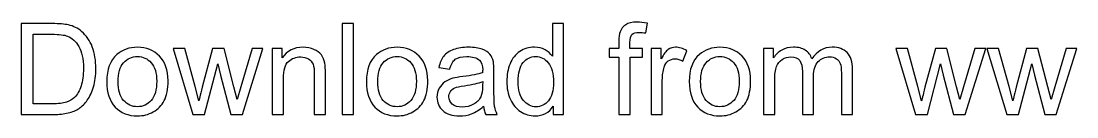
# Model space of a CAD drawing. Header units: millimetres. Extents: x -1050 to 1166, y -878 to -90.
# Drawn here: x -459 to 58, y -878 to -833 of the extents above; entities that cross this region are included whole.
import ezdxf

# ---------------------------------------------------------------- set-up
doc = ezdxf.new("R2010")
doc.units = ezdxf.units.MM
doc.header["$MEASUREMENT"] = 0
doc.layers.add('Layer 1', color=7, linetype='Continuous')

msp = doc.modelspace()

# ---------------------------------------------------------------- linework, layer by layer
at = {"layer": 'Layer 1', "color": 250}
for points, knots in [([(-458.835, -877.5126), (-458.835, -877.5126), (-458.835, -833.2861), (-458.835, -833.2861), (-458.835, -833.2861), (-458.835, -833.2861), (-443.5987, -833.2861), (-443.5987, -833.2861), (-443.5987, -833.2861), (-440.1602, -833.2861), (-437.5351, -833.492), (-435.7232, -833.9141), (-435.7232, -833.9141), (-433.1907, -834.5009), (-431.0287, -835.5613), (-429.2375, -837.0849), (-429.2375, -837.0849), (-426.9005, -839.0615), (-425.1607, -841.5735), (-424.0077, -844.6413), (-424.0077, -844.6413), (-422.8444, -847.7092), (-422.2679, -851.2197), (-422.2679, -855.1626), (-422.2679, -855.1626), (-422.2679, -858.5187), (-422.6591, -861.4939), (-423.4415, -864.0882), (-423.4415, -864.0882), (-424.2239, -866.6825), (-425.2328, -868.8341), (-426.4579, -870.5327), (-426.4579, -870.5327), (-427.6932, -872.2314), (-429.0316, -873.5697), (-430.4934, -874.5374), (-430.4934, -874.5374), (-431.945, -875.5154), (-433.7054, -876.2566), (-435.7644, -876.7611), (-435.7644, -876.7611), (-437.8336, -877.2655), (-440.2014, -877.5126), (-442.8781, -877.5126), (-442.8781, -877.5126), (-442.8781, -877.5126), (-458.835, -877.5126), (-458.835, -877.5126)], [0, 0, 0, 0, 0.07692308, 0.07692308, 0.07692308, 0.07692308, 0.15384615, 0.15384615, 0.15384615, 0.15384615, 0.23076923, 0.23076923, 0.23076923, 0.23076923, 0.30769231, 0.30769231, 0.30769231, 0.30769231, 0.38461538, 0.38461538, 0.38461538, 0.38461538, 0.46153846, 0.46153846, 0.46153846, 0.46153846, 0.53846154, 0.53846154, 0.53846154, 0.53846154, 0.61538462, 0.61538462, 0.61538462, 0.61538462, 0.69230769, 0.69230769, 0.69230769, 0.69230769, 0.76923077, 0.76923077, 0.76923077, 0.76923077, 0.84615385, 0.84615385, 0.84615385, 0.84615385, 1, 1, 1, 1]), ([(-301.7158, -877.5126), (-301.7158, -877.5126), (-301.7158, -833.2861), (-301.7158, -833.2861), (-301.7158, -833.2861), (-301.7158, -833.2861), (-296.2801, -833.2861), (-296.2801, -833.2861), (-296.2801, -833.2861), (-296.2801, -833.2861), (-296.2801, -877.5126), (-296.2801, -877.5126), (-296.2801, -877.5126), (-296.2801, -877.5126), (-301.7158, -877.5126), (-301.7158, -877.5126)], [0, 0, 0, 0, 0.2, 0.2, 0.2, 0.2, 0.4, 0.4, 0.4, 0.4, 0.6, 0.6, 0.6, 0.6, 1, 1, 1, 1]), ([(-198.4693, -877.5126), (-198.4693, -877.5126), (-198.4693, -873.4462), (-198.4693, -873.4462), (-198.4693, -873.4462), (-200.4974, -876.6067), (-203.4829, -878.1921), (-207.4258, -878.1921), (-207.4258, -878.1921), (-209.9789, -878.1921), (-212.3261, -877.492), (-214.4571, -876.0816), (-214.4571, -876.0816), (-216.5985, -874.6815), (-218.2559, -872.7152), (-219.4398, -870.2033), (-219.4398, -870.2033), (-220.6134, -867.6811), (-221.2002, -864.7882), (-221.2002, -861.5145), (-221.2002, -861.5145), (-221.2002, -858.3231), (-220.6649, -855.4303), (-219.6045, -852.8257), (-219.6045, -852.8257), (-218.5339, -850.2314), (-216.9382, -848.2342), (-214.8072, -846.8547), (-214.8072, -846.8547), (-212.6864, -845.4649), (-210.298, -844.7751), (-207.6729, -844.7751), (-207.6729, -844.7751), (-205.7374, -844.7751), (-204.0182, -845.1869), (-202.5152, -846.0002), (-202.5152, -846.0002), (-201.0121, -846.8135), (-199.787, -847.8842), (-198.8399, -849.1916), (-198.8399, -849.1916), (-198.8399, -849.1916), (-198.8399, -833.2861), (-198.8399, -833.2861), (-198.8399, -833.2861), (-198.8399, -833.2861), (-193.4043, -833.2861), (-193.4043, -833.2861), (-193.4043, -833.2861), (-193.4043, -833.2861), (-193.4043, -877.5126), (-193.4043, -877.5126), (-193.4043, -877.5126), (-193.4043, -877.5126), (-198.4693, -877.5126), (-198.4693, -877.5126)], [0, 0, 0, 0, 0.06666667, 0.06666667, 0.06666667, 0.06666667, 0.13333333, 0.13333333, 0.13333333, 0.13333333, 0.2, 0.2, 0.2, 0.2, 0.26666667, 0.26666667, 0.26666667, 0.26666667, 0.33333333, 0.33333333, 0.33333333, 0.33333333, 0.4, 0.4, 0.4, 0.4, 0.46666667, 0.46666667, 0.46666667, 0.46666667, 0.53333333, 0.53333333, 0.53333333, 0.53333333, 0.6, 0.6, 0.6, 0.6, 0.66666667, 0.66666667, 0.66666667, 0.66666667, 0.73333333, 0.73333333, 0.73333333, 0.73333333, 0.8, 0.8, 0.8, 0.8, 0.86666667, 0.86666667, 0.86666667, 0.86666667, 1, 1, 1, 1]), ([(-166.3496, -877.5126), (-166.3496, -877.5126), (-166.3496, -849.6549), (-166.3496, -849.6549), (-166.3496, -849.6549), (-166.3496, -849.6549), (-171.1676, -849.6549), (-171.1676, -849.6549), (-171.1676, -849.6549), (-171.1676, -849.6549), (-171.1676, -845.4546), (-171.1676, -845.4546), (-171.1676, -845.4546), (-171.1676, -845.4546), (-166.3496, -845.4546), (-166.3496, -845.4546), (-166.3496, -845.4546), (-166.3496, -845.4546), (-166.3496, -842.0573), (-166.3496, -842.0573), (-166.3496, -842.0573), (-166.3496, -839.9057), (-166.1643, -838.31), (-165.7834, -837.2702), (-165.7834, -837.2702), (-165.2584, -835.8701), (-164.3524, -834.7274), (-163.0347, -833.8524), (-163.0347, -833.8524), (-161.7272, -832.9773), (-159.8845, -832.5449), (-157.5167, -832.5449), (-157.5167, -832.5449), (-155.9828, -832.5449), (-154.2944, -832.7302), (-152.4413, -833.0905), (-152.4413, -833.0905), (-152.4413, -833.0905), (-153.2546, -837.8467), (-153.2546, -837.8467), (-153.2546, -837.8467), (-154.3871, -837.6511), (-155.4474, -837.5482), (-156.4563, -837.5482), (-156.4563, -837.5482), (-158.1035, -837.5482), (-159.2668, -837.8982), (-159.9565, -838.5983), (-159.9565, -838.5983), (-160.636, -839.2983), (-160.9757, -840.6057), (-160.9757, -842.5206), (-160.9757, -842.5206), (-160.9757, -842.5206), (-160.9757, -845.4546), (-160.9757, -845.4546), (-160.9757, -845.4546), (-160.9757, -845.4546), (-154.7371, -845.4546), (-154.7371, -845.4546), (-154.7371, -845.4546), (-154.7371, -845.4546), (-154.7371, -849.6549), (-154.7371, -849.6549), (-154.7371, -849.6549), (-154.7371, -849.6549), (-160.914, -849.6549), (-160.914, -849.6549), (-160.914, -849.6549), (-160.914, -849.6549), (-160.914, -877.5126), (-160.914, -877.5126), (-160.914, -877.5126), (-160.914, -877.5126), (-166.3496, -877.5126), (-166.3496, -877.5126)], [0, 0, 0, 0, 0.05, 0.05, 0.05, 0.05, 0.1, 0.1, 0.1, 0.1, 0.15, 0.15, 0.15, 0.15, 0.2, 0.2, 0.2, 0.2, 0.25, 0.25, 0.25, 0.25, 0.3, 0.3, 0.3, 0.3, 0.35, 0.35, 0.35, 0.35, 0.4, 0.4, 0.4, 0.4, 0.45, 0.45, 0.45, 0.45, 0.5, 0.5, 0.5, 0.5, 0.55, 0.55, 0.55, 0.55, 0.6, 0.6, 0.6, 0.6, 0.65, 0.65, 0.65, 0.65, 0.7, 0.7, 0.7, 0.7, 0.75, 0.75, 0.75, 0.75, 0.8, 0.8, 0.8, 0.8, 0.85, 0.85, 0.85, 0.85, 0.9, 0.9, 0.9, 0.9, 1, 1, 1, 1]), ([(-452.967, -872.324), (-452.967, -872.324), (-443.5369, -872.324), (-443.5369, -872.324), (-443.5369, -872.324), (-440.6235, -872.324), (-438.3381, -872.0564), (-436.6806, -871.5107), (-436.6806, -871.5107), (-435.0231, -870.9651), (-433.7054, -870.2033), (-432.7171, -869.215), (-432.7171, -869.215), (-431.3376, -867.8252), (-430.2566, -865.9515), (-429.4845, -863.6043), (-429.4845, -863.6043), (-428.7124, -861.2571), (-428.3212, -858.4157), (-428.3212, -855.0699), (-428.3212, -855.0699), (-428.3212, -850.4373), (-429.083, -846.8753), (-430.5964, -844.3839), (-430.5964, -844.3839), (-432.1097, -841.8926), (-433.9525, -840.2248), (-436.1247, -839.3807), (-436.1247, -839.3807), (-437.6895, -838.7733), (-440.2117, -838.4747), (-443.6914, -838.4747), (-443.6914, -838.4747), (-443.6914, -838.4747), (-452.967, -838.4747), (-452.967, -838.4747), (-452.967, -838.4747), (-452.967, -838.4747), (-452.967, -872.324), (-452.967, -872.324)], [0, 0, 0, 0, 0.09090909, 0.09090909, 0.09090909, 0.09090909, 0.18181818, 0.18181818, 0.18181818, 0.18181818, 0.27272727, 0.27272727, 0.27272727, 0.27272727, 0.36363636, 0.36363636, 0.36363636, 0.36363636, 0.45454545, 0.45454545, 0.45454545, 0.45454545, 0.54545455, 0.54545455, 0.54545455, 0.54545455, 0.63636364, 0.63636364, 0.63636364, 0.63636364, 0.72727273, 0.72727273, 0.72727273, 0.72727273, 0.81818182, 0.81818182, 0.81818182, 0.81818182, 1, 1, 1, 1]), ([(-416.9454, -861.4836), (-416.9454, -855.5641), (-415.2983, -851.1785), (-411.9936, -848.3268), (-411.9936, -848.3268), (-409.2449, -845.959), (-405.8785, -844.7751), (-401.915, -844.7751), (-401.915, -844.7751), (-397.5191, -844.7751), (-393.916, -846.2164), (-391.1158, -849.099), (-391.1158, -849.099), (-388.3259, -851.9712), (-386.9258, -855.9553), (-386.9258, -861.0306), (-386.9258, -861.0306), (-386.9258, -865.1485), (-387.5435, -868.3811), (-388.7789, -870.7386), (-388.7789, -870.7386), (-390.0142, -873.0961), (-391.8158, -874.9286), (-394.1836, -876.236), (-394.1836, -876.236), (-396.5411, -877.5435), (-399.1251, -878.1921), (-401.915, -878.1921), (-401.915, -878.1921), (-406.4036, -878.1921), (-410.0273, -876.7611), (-412.7966, -873.8888), (-412.7966, -873.8888), (-415.5659, -871.0166), (-416.9454, -866.8781), (-416.9454, -861.4836)], [0, 0, 0, 0, 0.1, 0.1, 0.1, 0.1, 0.2, 0.2, 0.2, 0.2, 0.3, 0.3, 0.3, 0.3, 0.4, 0.4, 0.4, 0.4, 0.5, 0.5, 0.5, 0.5, 0.6, 0.6, 0.6, 0.6, 0.7, 0.7, 0.7, 0.7, 0.8, 0.8, 0.8, 0.8, 1, 1, 1, 1]), ([(-374.7883, -877.5126), (-374.7883, -877.5126), (-384.4757, -845.4546), (-384.4757, -845.4546), (-384.4757, -845.4546), (-384.4757, -845.4546), (-378.7929, -845.4546), (-378.7929, -845.4546), (-378.7929, -845.4546), (-378.7929, -845.4546), (-373.6764, -863.9543), (-373.6764, -863.9543), (-373.6764, -863.9543), (-373.6764, -863.9543), (-371.8645, -870.8416), (-371.8645, -870.8416), (-371.8645, -870.8416), (-371.7925, -870.5018), (-371.2366, -868.2988), (-370.2071, -864.2323), (-370.2071, -864.2323), (-370.2071, -864.2323), (-365.1317, -845.4546), (-365.1317, -845.4546), (-365.1317, -845.4546), (-365.1317, -845.4546), (-359.5623, -845.4546), (-359.5623, -845.4546), (-359.5623, -845.4546), (-359.5623, -845.4546), (-354.734, -864.0676), (-354.734, -864.0676), (-354.734, -864.0676), (-354.734, -864.0676), (-353.1589, -870.1724), (-353.1589, -870.1724), (-353.1589, -870.1724), (-353.1589, -870.1724), (-351.3161, -863.9852), (-351.3161, -863.9852), (-351.3161, -863.9852), (-351.3161, -863.9852), (-345.7775, -845.4546), (-345.7775, -845.4546), (-345.7775, -845.4546), (-345.7775, -845.4546), (-340.4963, -845.4546), (-340.4963, -845.4546), (-340.4963, -845.4546), (-340.4963, -845.4546), (-350.5543, -877.5126), (-350.5543, -877.5126), (-350.5543, -877.5126), (-350.5543, -877.5126), (-356.1753, -877.5126), (-356.1753, -877.5126), (-356.1753, -877.5126), (-356.1753, -877.5126), (-361.2609, -858.3334), (-361.2609, -858.3334), (-361.2609, -858.3334), (-361.2609, -858.3334), (-362.5478, -852.8463), (-362.5478, -852.8463), (-362.5478, -852.8463), (-362.5478, -852.8463), (-369.0335, -877.5126), (-369.0335, -877.5126), (-369.0335, -877.5126), (-369.0335, -877.5126), (-374.7883, -877.5126), (-374.7883, -877.5126)], [0, 0, 0, 0, 0.05263158, 0.05263158, 0.05263158, 0.05263158, 0.10526316, 0.10526316, 0.10526316, 0.10526316, 0.15789474, 0.15789474, 0.15789474, 0.15789474, 0.21052632, 0.21052632, 0.21052632, 0.21052632, 0.26315789, 0.26315789, 0.26315789, 0.26315789, 0.31578947, 0.31578947, 0.31578947, 0.31578947, 0.36842105, 0.36842105, 0.36842105, 0.36842105, 0.42105263, 0.42105263, 0.42105263, 0.42105263, 0.47368421, 0.47368421, 0.47368421, 0.47368421, 0.52631579, 0.52631579, 0.52631579, 0.52631579, 0.57894737, 0.57894737, 0.57894737, 0.57894737, 0.63157895, 0.63157895, 0.63157895, 0.63157895, 0.68421053, 0.68421053, 0.68421053, 0.68421053, 0.73684211, 0.73684211, 0.73684211, 0.73684211, 0.78947368, 0.78947368, 0.78947368, 0.78947368, 0.84210526, 0.84210526, 0.84210526, 0.84210526, 0.89473684, 0.89473684, 0.89473684, 0.89473684, 1, 1, 1, 1]), ([(-335.946, -877.5126), (-335.946, -877.5126), (-335.946, -845.4546), (-335.946, -845.4546), (-335.946, -845.4546), (-335.946, -845.4546), (-331.0662, -845.4546), (-331.0662, -845.4546), (-331.0662, -845.4546), (-331.0662, -845.4546), (-331.0662, -850.0049), (-331.0662, -850.0049), (-331.0662, -850.0049), (-328.719, -846.515), (-325.3217, -844.7751), (-320.8847, -844.7751), (-320.8847, -844.7751), (-318.9492, -844.7751), (-317.1785, -845.1252), (-315.5623, -845.8149), (-315.5623, -845.8149), (-313.946, -846.5047), (-312.7312, -847.4209), (-311.9282, -848.543), (-311.9282, -848.543), (-311.1252, -849.6652), (-310.559, -851.0035), (-310.2398, -852.5477), (-310.2398, -852.5477), (-310.0442, -853.5566), (-309.9413, -855.317), (-309.9413, -857.8289), (-309.9413, -857.8289), (-309.9413, -857.8289), (-309.9413, -877.5126), (-309.9413, -877.5126), (-309.9413, -877.5126), (-309.9413, -877.5126), (-315.3769, -877.5126), (-315.3769, -877.5126), (-315.3769, -877.5126), (-315.3769, -877.5126), (-315.3769, -858.0348), (-315.3769, -858.0348), (-315.3769, -858.0348), (-315.3769, -855.8215), (-315.5828, -854.164), (-316.0049, -853.0727), (-316.0049, -853.0727), (-316.427, -851.9815), (-317.1785, -851.1064), (-318.2492, -850.4476), (-318.2492, -850.4476), (-319.3199, -849.799), (-320.5861, -849.4696), (-322.0274, -849.4696), (-322.0274, -849.4696), (-324.3334, -849.4696), (-326.3203, -850.2005), (-327.9984, -851.6727), (-327.9984, -851.6727), (-329.6764, -853.1345), (-330.5103, -855.9244), (-330.5103, -860.0217), (-330.5103, -860.0217), (-330.5103, -860.0217), (-330.5103, -877.5126), (-330.5103, -877.5126), (-330.5103, -877.5126), (-330.5103, -877.5126), (-335.946, -877.5126), (-335.946, -877.5126)], [0, 0, 0, 0, 0.05263158, 0.05263158, 0.05263158, 0.05263158, 0.10526316, 0.10526316, 0.10526316, 0.10526316, 0.15789474, 0.15789474, 0.15789474, 0.15789474, 0.21052632, 0.21052632, 0.21052632, 0.21052632, 0.26315789, 0.26315789, 0.26315789, 0.26315789, 0.31578947, 0.31578947, 0.31578947, 0.31578947, 0.36842105, 0.36842105, 0.36842105, 0.36842105, 0.42105263, 0.42105263, 0.42105263, 0.42105263, 0.47368421, 0.47368421, 0.47368421, 0.47368421, 0.52631579, 0.52631579, 0.52631579, 0.52631579, 0.57894737, 0.57894737, 0.57894737, 0.57894737, 0.63157895, 0.63157895, 0.63157895, 0.63157895, 0.68421053, 0.68421053, 0.68421053, 0.68421053, 0.73684211, 0.73684211, 0.73684211, 0.73684211, 0.78947368, 0.78947368, 0.78947368, 0.78947368, 0.84210526, 0.84210526, 0.84210526, 0.84210526, 0.89473684, 0.89473684, 0.89473684, 0.89473684, 1, 1, 1, 1]), ([(-289.9076, -861.4836), (-289.9076, -855.5641), (-288.2605, -851.1785), (-284.9558, -848.3268), (-284.9558, -848.3268), (-282.2071, -845.959), (-278.8407, -844.7751), (-274.8772, -844.7751), (-274.8772, -844.7751), (-270.4813, -844.7751), (-266.8782, -846.2164), (-264.078, -849.099), (-264.078, -849.099), (-261.2881, -851.9712), (-259.888, -855.9553), (-259.888, -861.0306), (-259.888, -861.0306), (-259.888, -865.1485), (-260.5057, -868.3811), (-261.7411, -870.7386), (-261.7411, -870.7386), (-262.9764, -873.0961), (-264.778, -874.9286), (-267.1458, -876.236), (-267.1458, -876.236), (-269.5033, -877.5435), (-272.0873, -878.1921), (-274.8772, -878.1921), (-274.8772, -878.1921), (-279.3658, -878.1921), (-282.9895, -876.7611), (-285.7588, -873.8888), (-285.7588, -873.8888), (-288.5281, -871.0166), (-289.9076, -866.8781), (-289.9076, -861.4836)], [0, 0, 0, 0, 0.1, 0.1, 0.1, 0.1, 0.2, 0.2, 0.2, 0.2, 0.3, 0.3, 0.3, 0.3, 0.4, 0.4, 0.4, 0.4, 0.5, 0.5, 0.5, 0.5, 0.6, 0.6, 0.6, 0.6, 0.7, 0.7, 0.7, 0.7, 0.8, 0.8, 0.8, 0.8, 1, 1, 1, 1]), ([(-232.5759, -873.4976), (-234.5937, -875.2169), (-236.5394, -876.4214), (-238.4028, -877.1317), (-238.4028, -877.1317), (-240.2662, -877.842), (-242.2633, -878.1921), (-244.4047, -878.1921), (-244.4047, -878.1921), (-247.9255, -878.1921), (-250.633, -877.3376), (-252.5273, -875.6184), (-252.5273, -875.6184), (-254.4215, -873.9094), (-255.3686, -871.7166), (-255.3686, -869.0503), (-255.3686, -869.0503), (-255.3686, -867.4855), (-255.0083, -866.0545), (-254.298, -864.7573), (-254.298, -864.7573), (-253.5773, -863.4602), (-252.6405, -862.4307), (-251.4875, -861.6483), (-251.4875, -861.6483), (-250.3242, -860.8659), (-249.027, -860.2688), (-247.5755, -859.8673), (-247.5755, -859.8673), (-246.5048, -859.5894), (-244.8885, -859.3217), (-242.7369, -859.054), (-242.7369, -859.054), (-238.3513, -858.5393), (-235.1085, -857.9113), (-233.0392, -857.1907), (-233.0392, -857.1907), (-233.0186, -856.4494), (-233.0083, -855.9759), (-233.0083, -855.7803), (-233.0083, -855.7803), (-233.0083, -853.5772), (-233.5231, -852.0227), (-234.5525, -851.1167), (-234.5525, -851.1167), (-235.9423, -849.8917), (-238.0116, -849.2843), (-240.75, -849.2843), (-240.75, -849.2843), (-243.3134, -849.2843), (-245.2077, -849.7372), (-246.4224, -850.6329), (-246.4224, -850.6329), (-247.6475, -851.5285), (-248.5432, -853.1139), (-249.13, -855.3994), (-249.13, -855.3994), (-249.13, -855.3994), (-254.4421, -854.6581), (-254.4421, -854.6581), (-254.4421, -854.6581), (-253.9582, -852.383), (-253.1655, -850.5402), (-252.0537, -849.1401), (-252.0537, -849.1401), (-250.9419, -847.74), (-249.3359, -846.6694), (-247.2357, -845.9076), (-247.2357, -845.9076), (-245.1459, -845.156), (-242.706, -844.7751), (-239.947, -844.7751), (-239.947, -844.7751), (-237.2086, -844.7751), (-234.9746, -845.0943), (-233.2554, -845.7428), (-233.2554, -845.7428), (-231.5465, -846.3914), (-230.2802, -847.1944), (-229.4772, -848.1724), (-229.4772, -848.1724), (-228.6742, -849.1504), (-228.108, -850.3858), (-227.7786, -851.8785), (-227.7786, -851.8785), (-227.6035, -852.8051), (-227.5109, -854.4728), (-227.5109, -856.8715), (-227.5109, -856.8715), (-227.5109, -856.8715), (-227.5109, -864.0779), (-227.5109, -864.0779), (-227.5109, -864.0779), (-227.5109, -869.112), (-227.3977, -872.2931), (-227.1712, -873.6418), (-227.1712, -873.6418), (-226.955, -874.9904), (-226.502, -876.2772), (-225.8431, -877.5126), (-225.8431, -877.5126), (-225.8431, -877.5126), (-231.5259, -877.5126), (-231.5259, -877.5126), (-231.5259, -877.5126), (-232.0715, -876.3699), (-232.4215, -875.0316), (-232.5759, -873.4976)], [0, 0, 0, 0, 0.03571429, 0.03571429, 0.03571429, 0.03571429, 0.07142857, 0.07142857, 0.07142857, 0.07142857, 0.10714286, 0.10714286, 0.10714286, 0.10714286, 0.14285714, 0.14285714, 0.14285714, 0.14285714, 0.17857143, 0.17857143, 0.17857143, 0.17857143, 0.21428571, 0.21428571, 0.21428571, 0.21428571, 0.25, 0.25, 0.25, 0.25, 0.28571429, 0.28571429, 0.28571429, 0.28571429, 0.32142857, 0.32142857, 0.32142857, 0.32142857, 0.35714286, 0.35714286, 0.35714286, 0.35714286, 0.39285714, 0.39285714, 0.39285714, 0.39285714, 0.42857143, 0.42857143, 0.42857143, 0.42857143, 0.46428571, 0.46428571, 0.46428571, 0.46428571, 0.5, 0.5, 0.5, 0.5, 0.53571429, 0.53571429, 0.53571429, 0.53571429, 0.57142857, 0.57142857, 0.57142857, 0.57142857, 0.60714286, 0.60714286, 0.60714286, 0.60714286, 0.64285714, 0.64285714, 0.64285714, 0.64285714, 0.67857143, 0.67857143, 0.67857143, 0.67857143, 0.71428571, 0.71428571, 0.71428571, 0.71428571, 0.75, 0.75, 0.75, 0.75, 0.78571429, 0.78571429, 0.78571429, 0.78571429, 0.82142857, 0.82142857, 0.82142857, 0.82142857, 0.85714286, 0.85714286, 0.85714286, 0.85714286, 0.89285714, 0.89285714, 0.89285714, 0.89285714, 0.92857143, 0.92857143, 0.92857143, 0.92857143, 1, 1, 1, 1]), ([(-150.5471, -877.5126), (-150.5471, -877.5126), (-150.5471, -845.4546), (-150.5471, -845.4546), (-150.5471, -845.4546), (-150.5471, -845.4546), (-145.6674, -845.4546), (-145.6674, -845.4546), (-145.6674, -845.4546), (-145.6674, -845.4546), (-145.6674, -850.3652), (-145.6674, -850.3652), (-145.6674, -850.3652), (-144.4217, -848.0901), (-143.2687, -846.587), (-142.2083, -845.8664), (-142.2083, -845.8664), (-141.148, -845.1355), (-139.9847, -844.7751), (-138.7184, -844.7751), (-138.7184, -844.7751), (-136.8859, -844.7751), (-135.0226, -845.3516), (-133.1283, -846.4944), (-133.1283, -846.4944), (-133.1283, -846.4944), (-135.0637, -851.5079), (-135.0637, -851.5079), (-135.0637, -851.5079), (-136.3815, -850.7667), (-137.6992, -850.3961), (-139.017, -850.3961), (-139.017, -850.3961), (-140.2009, -850.3961), (-141.2612, -850.7564), (-142.198, -851.4668), (-142.198, -851.4668), (-143.1349, -852.1771), (-143.804, -853.1654), (-144.2055, -854.4317), (-144.2055, -854.4317), (-144.8129, -856.3568), (-145.1115, -858.4672), (-145.1115, -860.763), (-145.1115, -860.763), (-145.1115, -860.763), (-145.1115, -877.5126), (-145.1115, -877.5126), (-145.1115, -877.5126), (-145.1115, -877.5126), (-150.5471, -877.5126), (-150.5471, -877.5126)], [0, 0, 0, 0, 0.07142857, 0.07142857, 0.07142857, 0.07142857, 0.14285714, 0.14285714, 0.14285714, 0.14285714, 0.21428571, 0.21428571, 0.21428571, 0.21428571, 0.28571429, 0.28571429, 0.28571429, 0.28571429, 0.35714286, 0.35714286, 0.35714286, 0.35714286, 0.42857143, 0.42857143, 0.42857143, 0.42857143, 0.5, 0.5, 0.5, 0.5, 0.57142857, 0.57142857, 0.57142857, 0.57142857, 0.64285714, 0.64285714, 0.64285714, 0.64285714, 0.71428571, 0.71428571, 0.71428571, 0.71428571, 0.78571429, 0.78571429, 0.78571429, 0.78571429, 0.85714286, 0.85714286, 0.85714286, 0.85714286, 1, 1, 1, 1]), ([(-131.9547, -861.4836), (-131.9547, -855.5641), (-130.3076, -851.1785), (-127.0029, -848.3268), (-127.0029, -848.3268), (-124.2542, -845.959), (-120.8878, -844.7751), (-116.9243, -844.7751), (-116.9243, -844.7751), (-112.5284, -844.7751), (-108.9253, -846.2164), (-106.1251, -849.099), (-106.1251, -849.099), (-103.3352, -851.9712), (-101.9351, -855.9553), (-101.9351, -861.0306), (-101.9351, -861.0306), (-101.9351, -865.1485), (-102.5528, -868.3811), (-103.7882, -870.7386), (-103.7882, -870.7386), (-105.0235, -873.0961), (-106.8251, -874.9286), (-109.1929, -876.236), (-109.1929, -876.236), (-111.5504, -877.5435), (-114.1344, -878.1921), (-116.9243, -878.1921), (-116.9243, -878.1921), (-121.4129, -878.1921), (-125.0366, -876.7611), (-127.8059, -873.8888), (-127.8059, -873.8888), (-130.5752, -871.0166), (-131.9547, -866.8781), (-131.9547, -861.4836)], [0, 0, 0, 0, 0.1, 0.1, 0.1, 0.1, 0.2, 0.2, 0.2, 0.2, 0.3, 0.3, 0.3, 0.3, 0.4, 0.4, 0.4, 0.4, 0.5, 0.5, 0.5, 0.5, 0.6, 0.6, 0.6, 0.6, 0.7, 0.7, 0.7, 0.7, 0.8, 0.8, 0.8, 0.8, 1, 1, 1, 1]), ([(-95.5627, -877.5126), (-95.5627, -877.5126), (-95.5627, -845.4546), (-95.5627, -845.4546), (-95.5627, -845.4546), (-95.5627, -845.4546), (-90.6829, -845.4546), (-90.6829, -845.4546), (-90.6829, -845.4546), (-90.6829, -845.4546), (-90.6829, -849.9843), (-90.6829, -849.9843), (-90.6829, -849.9843), (-89.6843, -848.4195), (-88.346, -847.1532), (-86.6782, -846.2061), (-86.6782, -846.2061), (-85.0105, -845.2487), (-83.1162, -844.7751), (-80.9852, -844.7751), (-80.9852, -844.7751), (-78.6174, -844.7751), (-76.6717, -845.2693), (-75.1584, -846.2473), (-75.1584, -846.2473), (-73.645, -847.2356), (-72.5744, -848.6048), (-71.9567, -850.3755), (-71.9567, -850.3755), (-69.4036, -846.6385), (-66.0989, -844.7751), (-62.0222, -844.7751), (-62.0222, -844.7751), (-58.8308, -844.7751), (-56.3704, -845.6502), (-54.6614, -847.4106), (-54.6614, -847.4106), (-52.9422, -849.171), (-52.0774, -851.8785), (-52.0774, -855.5332), (-52.0774, -855.5332), (-52.0774, -855.5332), (-52.0774, -877.5126), (-52.0774, -877.5126), (-52.0774, -877.5126), (-52.0774, -877.5126), (-57.5131, -877.5126), (-57.5131, -877.5126), (-57.5131, -877.5126), (-57.5131, -877.5126), (-57.5131, -857.3348), (-57.5131, -857.3348), (-57.5131, -857.3348), (-57.5131, -855.1729), (-57.6984, -853.6081), (-58.0484, -852.6507), (-58.0484, -852.6507), (-58.3984, -851.6932), (-59.0367, -850.9314), (-59.9735, -850.3446), (-59.9735, -850.3446), (-60.9001, -849.7578), (-61.9913, -849.4696), (-63.237, -849.4696), (-63.237, -849.4696), (-65.5018, -849.4696), (-67.3755, -850.2211), (-68.8682, -851.7138), (-68.8682, -851.7138), (-70.361, -853.2169), (-71.1022, -855.6156), (-71.1022, -858.9099), (-71.1022, -858.9099), (-71.1022, -858.9099), (-71.1022, -877.5126), (-71.1022, -877.5126), (-71.1022, -877.5126), (-71.1022, -877.5126), (-76.5379, -877.5126), (-76.5379, -877.5126), (-76.5379, -877.5126), (-76.5379, -877.5126), (-76.5379, -856.7068), (-76.5379, -856.7068), (-76.5379, -856.7068), (-76.5379, -854.2978), (-76.9805, -852.4859), (-77.8659, -851.2815), (-77.8659, -851.2815), (-78.7513, -850.077), (-80.2028, -849.4696), (-82.2103, -849.4696), (-82.2103, -849.4696), (-83.7339, -849.4696), (-85.1443, -849.8711), (-86.4415, -850.6741), (-86.4415, -850.6741), (-87.7386, -851.4771), (-88.6754, -852.6507), (-89.2622, -854.2052), (-89.2622, -854.2052), (-89.8388, -855.7494), (-90.127, -857.9834), (-90.127, -860.8968), (-90.127, -860.8968), (-90.127, -860.8968), (-90.127, -877.5126), (-90.127, -877.5126), (-90.127, -877.5126), (-90.127, -877.5126), (-95.5627, -877.5126), (-95.5627, -877.5126)], [0, 0, 0, 0, 0.03448276, 0.03448276, 0.03448276, 0.03448276, 0.06896552, 0.06896552, 0.06896552, 0.06896552, 0.10344828, 0.10344828, 0.10344828, 0.10344828, 0.13793103, 0.13793103, 0.13793103, 0.13793103, 0.17241379, 0.17241379, 0.17241379, 0.17241379, 0.20689655, 0.20689655, 0.20689655, 0.20689655, 0.24137931, 0.24137931, 0.24137931, 0.24137931, 0.27586207, 0.27586207, 0.27586207, 0.27586207, 0.31034483, 0.31034483, 0.31034483, 0.31034483, 0.34482759, 0.34482759, 0.34482759, 0.34482759, 0.37931034, 0.37931034, 0.37931034, 0.37931034, 0.4137931, 0.4137931, 0.4137931, 0.4137931, 0.44827586, 0.44827586, 0.44827586, 0.44827586, 0.48275862, 0.48275862, 0.48275862, 0.48275862, 0.51724138, 0.51724138, 0.51724138, 0.51724138, 0.55172414, 0.55172414, 0.55172414, 0.55172414, 0.5862069, 0.5862069, 0.5862069, 0.5862069, 0.62068966, 0.62068966, 0.62068966, 0.62068966, 0.65517241, 0.65517241, 0.65517241, 0.65517241, 0.68965517, 0.68965517, 0.68965517, 0.68965517, 0.72413793, 0.72413793, 0.72413793, 0.72413793, 0.75862069, 0.75862069, 0.75862069, 0.75862069, 0.79310345, 0.79310345, 0.79310345, 0.79310345, 0.82758621, 0.82758621, 0.82758621, 0.82758621, 0.86206897, 0.86206897, 0.86206897, 0.86206897, 0.89655172, 0.89655172, 0.89655172, 0.89655172, 0.93103448, 0.93103448, 0.93103448, 0.93103448, 1, 1, 1, 1]), ([(-21.1828, -877.5126), (-21.1828, -877.5126), (-30.8702, -845.4546), (-30.8702, -845.4546), (-30.8702, -845.4546), (-30.8702, -845.4546), (-25.1874, -845.4546), (-25.1874, -845.4546), (-25.1874, -845.4546), (-25.1874, -845.4546), (-20.0709, -863.9543), (-20.0709, -863.9543), (-20.0709, -863.9543), (-20.0709, -863.9543), (-18.259, -870.8416), (-18.259, -870.8416), (-18.259, -870.8416), (-18.187, -870.5018), (-17.6311, -868.2988), (-16.6016, -864.2323), (-16.6016, -864.2323), (-16.6016, -864.2323), (-11.5262, -845.4546), (-11.5262, -845.4546), (-11.5262, -845.4546), (-11.5262, -845.4546), (-5.9568, -845.4546), (-5.9568, -845.4546), (-5.9568, -845.4546), (-5.9568, -845.4546), (-1.1285, -864.0676), (-1.1285, -864.0676), (-1.1285, -864.0676), (-1.1285, -864.0676), (0.4466, -870.1724), (0.4466, -870.1724), (0.4466, -870.1724), (0.4466, -870.1724), (2.2894, -863.9852), (2.2894, -863.9852), (2.2894, -863.9852), (2.2894, -863.9852), (7.828, -845.4546), (7.828, -845.4546), (7.828, -845.4546), (7.828, -845.4546), (13.1092, -845.4546), (13.1092, -845.4546), (13.1092, -845.4546), (13.1092, -845.4546), (3.0512, -877.5126), (3.0512, -877.5126), (3.0512, -877.5126), (3.0512, -877.5126), (-2.5698, -877.5126), (-2.5698, -877.5126), (-2.5698, -877.5126), (-2.5698, -877.5126), (-7.6554, -858.3334), (-7.6554, -858.3334), (-7.6554, -858.3334), (-7.6554, -858.3334), (-8.9423, -852.8463), (-8.9423, -852.8463), (-8.9423, -852.8463), (-8.9423, -852.8463), (-15.428, -877.5126), (-15.428, -877.5126), (-15.428, -877.5126), (-15.428, -877.5126), (-21.1828, -877.5126), (-21.1828, -877.5126)], [0, 0, 0, 0, 0.05263158, 0.05263158, 0.05263158, 0.05263158, 0.10526316, 0.10526316, 0.10526316, 0.10526316, 0.15789474, 0.15789474, 0.15789474, 0.15789474, 0.21052632, 0.21052632, 0.21052632, 0.21052632, 0.26315789, 0.26315789, 0.26315789, 0.26315789, 0.31578947, 0.31578947, 0.31578947, 0.31578947, 0.36842105, 0.36842105, 0.36842105, 0.36842105, 0.42105263, 0.42105263, 0.42105263, 0.42105263, 0.47368421, 0.47368421, 0.47368421, 0.47368421, 0.52631579, 0.52631579, 0.52631579, 0.52631579, 0.57894737, 0.57894737, 0.57894737, 0.57894737, 0.63157895, 0.63157895, 0.63157895, 0.63157895, 0.68421053, 0.68421053, 0.68421053, 0.68421053, 0.73684211, 0.73684211, 0.73684211, 0.73684211, 0.78947368, 0.78947368, 0.78947368, 0.78947368, 0.84210526, 0.84210526, 0.84210526, 0.84210526, 0.89473684, 0.89473684, 0.89473684, 0.89473684, 1, 1, 1, 1]), ([(23.4246, -877.5126), (23.4246, -877.5126), (13.7372, -845.4546), (13.7372, -845.4546), (13.7372, -845.4546), (13.7372, -845.4546), (19.42, -845.4546), (19.42, -845.4546), (19.42, -845.4546), (19.42, -845.4546), (24.5365, -863.9543), (24.5365, -863.9543), (24.5365, -863.9543), (24.5365, -863.9543), (26.3484, -870.8416), (26.3484, -870.8416), (26.3484, -870.8416), (26.4204, -870.5018), (26.9763, -868.2988), (28.0058, -864.2323), (28.0058, -864.2323), (28.0058, -864.2323), (33.0812, -845.4546), (33.0812, -845.4546), (33.0812, -845.4546), (33.0812, -845.4546), (38.6506, -845.4546), (38.6506, -845.4546), (38.6506, -845.4546), (38.6506, -845.4546), (43.4789, -864.0676), (43.4789, -864.0676), (43.4789, -864.0676), (43.4789, -864.0676), (45.054, -870.1724), (45.054, -870.1724), (45.054, -870.1724), (45.054, -870.1724), (46.8968, -863.9852), (46.8968, -863.9852), (46.8968, -863.9852), (46.8968, -863.9852), (52.4354, -845.4546), (52.4354, -845.4546), (52.4354, -845.4546), (52.4354, -845.4546), (57.7166, -845.4546), (57.7166, -845.4546), (57.7166, -845.4546), (57.7166, -845.4546), (47.6586, -877.5126), (47.6586, -877.5126), (47.6586, -877.5126), (47.6586, -877.5126), (42.0376, -877.5126), (42.0376, -877.5126), (42.0376, -877.5126), (42.0376, -877.5126), (36.952, -858.3334), (36.952, -858.3334), (36.952, -858.3334), (36.952, -858.3334), (35.6651, -852.8463), (35.6651, -852.8463), (35.6651, -852.8463), (35.6651, -852.8463), (29.1794, -877.5126), (29.1794, -877.5126), (29.1794, -877.5126), (29.1794, -877.5126), (23.4246, -877.5126), (23.4246, -877.5126)], [0, 0, 0, 0, 0.05263158, 0.05263158, 0.05263158, 0.05263158, 0.10526316, 0.10526316, 0.10526316, 0.10526316, 0.15789474, 0.15789474, 0.15789474, 0.15789474, 0.21052632, 0.21052632, 0.21052632, 0.21052632, 0.26315789, 0.26315789, 0.26315789, 0.26315789, 0.31578947, 0.31578947, 0.31578947, 0.31578947, 0.36842105, 0.36842105, 0.36842105, 0.36842105, 0.42105263, 0.42105263, 0.42105263, 0.42105263, 0.47368421, 0.47368421, 0.47368421, 0.47368421, 0.52631579, 0.52631579, 0.52631579, 0.52631579, 0.57894737, 0.57894737, 0.57894737, 0.57894737, 0.63157895, 0.63157895, 0.63157895, 0.63157895, 0.68421053, 0.68421053, 0.68421053, 0.68421053, 0.73684211, 0.73684211, 0.73684211, 0.73684211, 0.78947368, 0.78947368, 0.78947368, 0.78947368, 0.84210526, 0.84210526, 0.84210526, 0.84210526, 0.89473684, 0.89473684, 0.89473684, 0.89473684, 1, 1, 1, 1]), ([(-411.3862, -861.4939), (-411.3862, -865.5912), (-410.4906, -868.6591), (-408.6993, -870.6871), (-408.6993, -870.6871), (-406.8977, -872.7255), (-404.6431, -873.7447), (-401.915, -873.7447), (-401.915, -873.7447), (-399.2178, -873.7447), (-396.9735, -872.7255), (-395.1719, -870.6769), (-395.1719, -870.6769), (-393.3806, -868.6282), (-392.485, -865.5089), (-392.485, -861.3189), (-392.485, -861.3189), (-392.485, -857.3657), (-393.3909, -854.3699), (-395.1925, -852.3418), (-395.1925, -852.3418), (-396.9941, -850.3034), (-399.2384, -849.2843), (-401.915, -849.2843), (-401.915, -849.2843), (-404.6431, -849.2843), (-406.8977, -850.2932), (-408.6993, -852.3212), (-408.6993, -852.3212), (-410.4906, -854.3493), (-411.3862, -857.4069), (-411.3862, -861.4939)], [0, 0, 0, 0, 0.11111111, 0.11111111, 0.11111111, 0.11111111, 0.22222222, 0.22222222, 0.22222222, 0.22222222, 0.33333333, 0.33333333, 0.33333333, 0.33333333, 0.44444444, 0.44444444, 0.44444444, 0.44444444, 0.55555556, 0.55555556, 0.55555556, 0.55555556, 0.66666667, 0.66666667, 0.66666667, 0.66666667, 0.77777778, 0.77777778, 0.77777778, 0.77777778, 1, 1, 1, 1]), ([(-284.3484, -861.4939), (-284.3484, -865.5912), (-283.4528, -868.6591), (-281.6615, -870.6871), (-281.6615, -870.6871), (-279.8599, -872.7255), (-277.6053, -873.7447), (-274.8772, -873.7447), (-274.8772, -873.7447), (-272.18, -873.7447), (-269.9357, -872.7255), (-268.1341, -870.6769), (-268.1341, -870.6769), (-266.3428, -868.6282), (-265.4472, -865.5089), (-265.4472, -861.3189), (-265.4472, -861.3189), (-265.4472, -857.3657), (-266.3531, -854.3699), (-268.1547, -852.3418), (-268.1547, -852.3418), (-269.9563, -850.3034), (-272.2006, -849.2843), (-274.8772, -849.2843), (-274.8772, -849.2843), (-277.6053, -849.2843), (-279.8599, -850.2932), (-281.6615, -852.3212), (-281.6615, -852.3212), (-283.4528, -854.3493), (-284.3484, -857.4069), (-284.3484, -861.4939)], [0, 0, 0, 0, 0.11111111, 0.11111111, 0.11111111, 0.11111111, 0.22222222, 0.22222222, 0.22222222, 0.22222222, 0.33333333, 0.33333333, 0.33333333, 0.33333333, 0.44444444, 0.44444444, 0.44444444, 0.44444444, 0.55555556, 0.55555556, 0.55555556, 0.55555556, 0.66666667, 0.66666667, 0.66666667, 0.66666667, 0.77777778, 0.77777778, 0.77777778, 0.77777778, 1, 1, 1, 1]), ([(-215.641, -861.5248), (-215.641, -865.6221), (-214.7763, -868.6797), (-213.0365, -870.7077), (-213.0365, -870.7077), (-211.3069, -872.7358), (-209.2583, -873.7447), (-206.9008, -873.7447), (-206.9008, -873.7447), (-204.5227, -873.7447), (-202.5049, -872.777), (-200.8371, -870.8416), (-200.8371, -870.8416), (-199.1797, -868.9061), (-198.3458, -865.9515), (-198.3458, -861.9777), (-198.3458, -861.9777), (-198.3458, -857.6128), (-199.1899, -854.4008), (-200.8886, -852.3521), (-200.8886, -852.3521), (-202.5769, -850.3034), (-204.6668, -849.2843), (-207.1478, -849.2843), (-207.1478, -849.2843), (-209.5671, -849.2843), (-211.5849, -850.2623), (-213.2115, -852.2286), (-213.2115, -852.2286), (-214.8277, -854.1949), (-215.641, -857.2936), (-215.641, -861.5248)], [0, 0, 0, 0, 0.11111111, 0.11111111, 0.11111111, 0.11111111, 0.22222222, 0.22222222, 0.22222222, 0.22222222, 0.33333333, 0.33333333, 0.33333333, 0.33333333, 0.44444444, 0.44444444, 0.44444444, 0.44444444, 0.55555556, 0.55555556, 0.55555556, 0.55555556, 0.66666667, 0.66666667, 0.66666667, 0.66666667, 0.77777778, 0.77777778, 0.77777778, 0.77777778, 1, 1, 1, 1]), ([(-126.3955, -861.4939), (-126.3955, -865.5912), (-125.4999, -868.6591), (-123.7086, -870.6871), (-123.7086, -870.6871), (-121.907, -872.7255), (-119.6524, -873.7447), (-116.9243, -873.7447), (-116.9243, -873.7447), (-114.2271, -873.7447), (-111.9828, -872.7255), (-110.1812, -870.6769), (-110.1812, -870.6769), (-108.3899, -868.6282), (-107.4943, -865.5089), (-107.4943, -861.3189), (-107.4943, -861.3189), (-107.4943, -857.3657), (-108.4002, -854.3699), (-110.2018, -852.3418), (-110.2018, -852.3418), (-112.0034, -850.3034), (-114.2477, -849.2843), (-116.9243, -849.2843), (-116.9243, -849.2843), (-119.6524, -849.2843), (-121.907, -850.2932), (-123.7086, -852.3212), (-123.7086, -852.3212), (-125.4999, -854.3493), (-126.3955, -857.4069), (-126.3955, -861.4939)], [0, 0, 0, 0, 0.11111111, 0.11111111, 0.11111111, 0.11111111, 0.22222222, 0.22222222, 0.22222222, 0.22222222, 0.33333333, 0.33333333, 0.33333333, 0.33333333, 0.44444444, 0.44444444, 0.44444444, 0.44444444, 0.55555556, 0.55555556, 0.55555556, 0.55555556, 0.66666667, 0.66666667, 0.66666667, 0.66666667, 0.77777778, 0.77777778, 0.77777778, 0.77777778, 1, 1, 1, 1]), ([(-233.0083, -861.4527), (-234.9849, -862.2557), (-237.9498, -862.9352), (-241.903, -863.4911), (-241.903, -863.4911), (-244.1473, -863.8102), (-245.7327, -864.1705), (-246.6592, -864.572), (-246.6592, -864.572), (-247.5858, -864.9735), (-248.2961, -865.5603), (-248.8005, -866.3222), (-248.8005, -866.3222), (-249.305, -867.0943), (-249.5624, -867.9487), (-249.5624, -868.8959), (-249.5624, -868.8959), (-249.5624, -870.3268), (-249.0167, -871.5313), (-247.9152, -872.4887), (-247.9152, -872.4887), (-246.8136, -873.4462), (-245.2077, -873.93), (-243.0972, -873.93), (-243.0972, -873.93), (-241.0074, -873.93), (-239.144, -873.477), (-237.5071, -872.5608), (-237.5071, -872.5608), (-235.8806, -871.6549), (-234.6761, -870.4092), (-233.9143, -868.8341), (-233.9143, -868.8341), (-233.3275, -867.609), (-233.0392, -865.8074), (-233.0392, -863.4293), (-233.0392, -863.4293), (-233.0392, -863.4293), (-233.0083, -861.4527), (-233.0083, -861.4527)], [0, 0, 0, 0, 0.09090909, 0.09090909, 0.09090909, 0.09090909, 0.18181818, 0.18181818, 0.18181818, 0.18181818, 0.27272727, 0.27272727, 0.27272727, 0.27272727, 0.36363636, 0.36363636, 0.36363636, 0.36363636, 0.45454545, 0.45454545, 0.45454545, 0.45454545, 0.54545455, 0.54545455, 0.54545455, 0.54545455, 0.63636364, 0.63636364, 0.63636364, 0.63636364, 0.72727273, 0.72727273, 0.72727273, 0.72727273, 0.81818182, 0.81818182, 0.81818182, 0.81818182, 1, 1, 1, 1])]:
    msp.add_open_spline(points, degree=3, knots=knots, dxfattribs=at)

doc.saveas('drawing.dxf')
